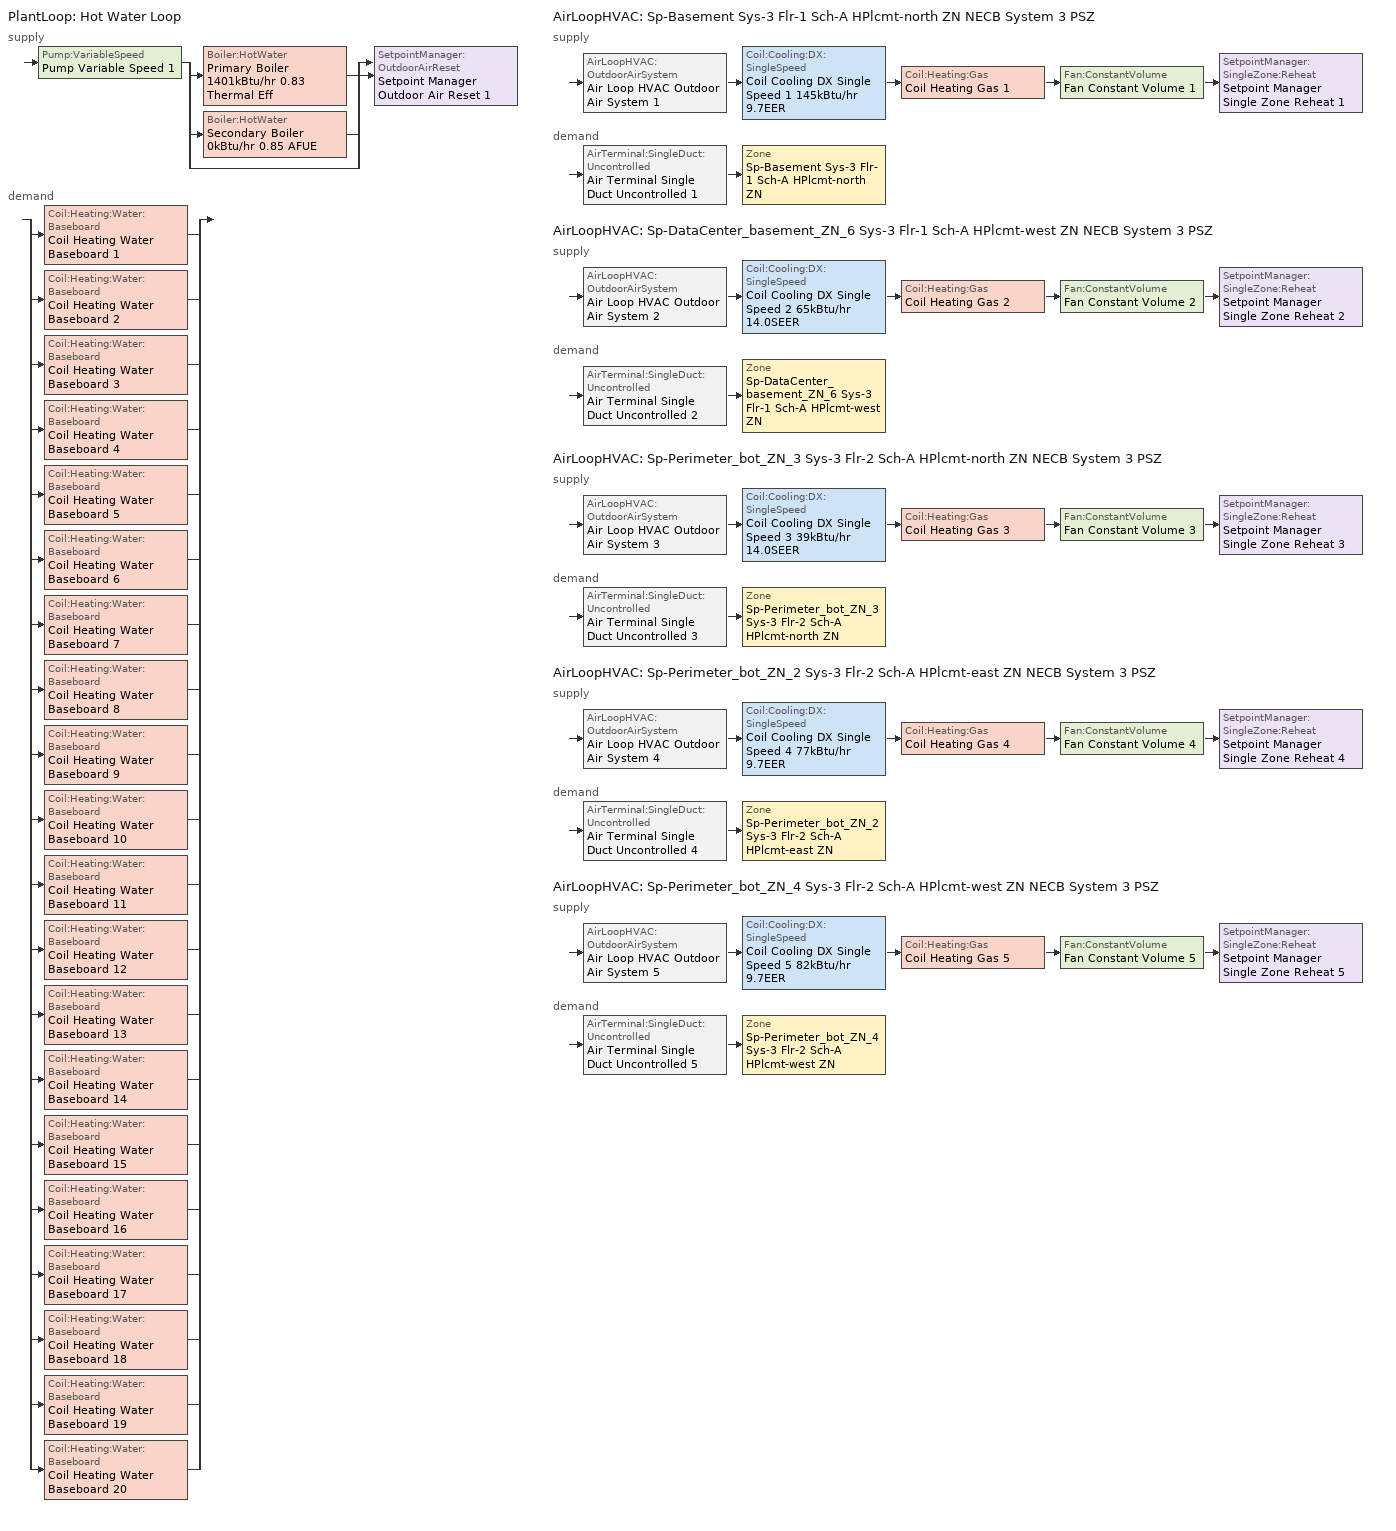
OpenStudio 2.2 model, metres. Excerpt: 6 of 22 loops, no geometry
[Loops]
PlantLoop 'Hot Water Loop'
 supply: Pump:VariableSpeed 'Pump Variable Speed 1' > split
  | Boiler:HotWater 'Primary Boiler 1401kBtu/hr 0.83 Thermal Eff'
  | Boiler:HotWater 'Secondary Boiler 0kBtu/hr 0.85 AFUE'
  | bypass
  join > SetpointManager:OutdoorAirReset 'Setpoint Manager Outdoor Air Reset 1'
 demand: split
  | Coil:Heating:Water:Baseboard 'Coil Heating Water Baseboard 1'
  | Coil:Heating:Water:Baseboard 'Coil Heating Water Baseboard 2'
  | Coil:Heating:Water:Baseboard 'Coil Heating Water Baseboard 3'
  | Coil:Heating:Water:Baseboard 'Coil Heating Water Baseboard 4'
  | Coil:Heating:Water:Baseboard 'Coil Heating Water Baseboard 5'
  | Coil:Heating:Water:Baseboard 'Coil Heating Water Baseboard 6'
  | Coil:Heating:Water:Baseboard 'Coil Heating Water Baseboard 7'
  | Coil:Heating:Water:Baseboard 'Coil Heating Water Baseboard 8'
  | Coil:Heating:Water:Baseboard 'Coil Heating Water Baseboard 9'
  | Coil:Heating:Water:Baseboard 'Coil Heating Water Baseboard 10'
  | Coil:Heating:Water:Baseboard 'Coil Heating Water Baseboard 11'
  | Coil:Heating:Water:Baseboard 'Coil Heating Water Baseboard 12'
  | Coil:Heating:Water:Baseboard 'Coil Heating Water Baseboard 13'
  | Coil:Heating:Water:Baseboard 'Coil Heating Water Baseboard 14'
  | Coil:Heating:Water:Baseboard 'Coil Heating Water Baseboard 15'
  | Coil:Heating:Water:Baseboard 'Coil Heating Water Baseboard 16'
  | Coil:Heating:Water:Baseboard 'Coil Heating Water Baseboard 17'
  | Coil:Heating:Water:Baseboard 'Coil Heating Water Baseboard 18'
  | Coil:Heating:Water:Baseboard 'Coil Heating Water Baseboard 19'
  | Coil:Heating:Water:Baseboard 'Coil Heating Water Baseboard 20'
AirLoopHVAC 'Sp-Basement Sys-3 Flr-1 Sch-A HPlcmt-north ZN NECB System 3 PSZ'
 supply: AirLoopHVAC:OutdoorAirSystem 'Air Loop HVAC Outdoor Air System 1' > Coil:Cooling:DX:SingleSpeed 'Coil Cooling DX Single Speed 1 145kBtu/hr 9.7EER' > Coil:Heating:Gas 'Coil Heating Gas 1' > Fan:ConstantVolume 'Fan Constant Volume 1' > SetpointManager:SingleZone:Reheat 'Setpoint Manager Single Zone Reheat 1'
 demand: AirTerminal:SingleDuct:Uncontrolled 'Air Terminal Single Duct Uncontrolled 1' > Zone 'Sp-Basement Sys-3 Flr-1 Sch-A HPlcmt-north ZN'
AirLoopHVAC 'Sp-DataCenter_basement_ZN_6 Sys-3 Flr-1 Sch-A HPlcmt-west ZN NECB System 3 PSZ'
 supply: AirLoopHVAC:OutdoorAirSystem 'Air Loop HVAC Outdoor Air System 2' > Coil:Cooling:DX:SingleSpeed 'Coil Cooling DX Single Speed 2 65kBtu/hr 14.0SEER' > Coil:Heating:Gas 'Coil Heating Gas 2' > Fan:ConstantVolume 'Fan Constant Volume 2' > SetpointManager:SingleZone:Reheat 'Setpoint Manager Single Zone Reheat 2'
 demand: AirTerminal:SingleDuct:Uncontrolled 'Air Terminal Single Duct Uncontrolled 2' > Zone 'Sp-DataCenter_basement_ZN_6 Sys-3 Flr-1 Sch-A HPlcmt-west ZN'
AirLoopHVAC 'Sp-Perimeter_bot_ZN_3 Sys-3 Flr-2 Sch-A HPlcmt-north ZN NECB System 3 PSZ'
 supply: AirLoopHVAC:OutdoorAirSystem 'Air Loop HVAC Outdoor Air System 3' > Coil:Cooling:DX:SingleSpeed 'Coil Cooling DX Single Speed 3 39kBtu/hr 14.0SEER' > Coil:Heating:Gas 'Coil Heating Gas 3' > Fan:ConstantVolume 'Fan Constant Volume 3' > SetpointManager:SingleZone:Reheat 'Setpoint Manager Single Zone Reheat 3'
 demand: AirTerminal:SingleDuct:Uncontrolled 'Air Terminal Single Duct Uncontrolled 3' > Zone 'Sp-Perimeter_bot_ZN_3 Sys-3 Flr-2 Sch-A HPlcmt-north ZN'
AirLoopHVAC 'Sp-Perimeter_bot_ZN_2 Sys-3 Flr-2 Sch-A HPlcmt-east ZN NECB System 3 PSZ'
 supply: AirLoopHVAC:OutdoorAirSystem 'Air Loop HVAC Outdoor Air System 4' > Coil:Cooling:DX:SingleSpeed 'Coil Cooling DX Single Speed 4 77kBtu/hr 9.7EER' > Coil:Heating:Gas 'Coil Heating Gas 4' > Fan:ConstantVolume 'Fan Constant Volume 4' > SetpointManager:SingleZone:Reheat 'Setpoint Manager Single Zone Reheat 4'
 demand: AirTerminal:SingleDuct:Uncontrolled 'Air Terminal Single Duct Uncontrolled 4' > Zone 'Sp-Perimeter_bot_ZN_2 Sys-3 Flr-2 Sch-A HPlcmt-east ZN'
AirLoopHVAC 'Sp-Perimeter_bot_ZN_4 Sys-3 Flr-2 Sch-A HPlcmt-west ZN NECB System 3 PSZ'
 supply: AirLoopHVAC:OutdoorAirSystem 'Air Loop HVAC Outdoor Air System 5' > Coil:Cooling:DX:SingleSpeed 'Coil Cooling DX Single Speed 5 82kBtu/hr 9.7EER' > Coil:Heating:Gas 'Coil Heating Gas 5' > Fan:ConstantVolume 'Fan Constant Volume 5' > SetpointManager:SingleZone:Reheat 'Setpoint Manager Single Zone Reheat 5'
 demand: AirTerminal:SingleDuct:Uncontrolled 'Air Terminal Single Duct Uncontrolled 5' > Zone 'Sp-Perimeter_bot_ZN_4 Sys-3 Flr-2 Sch-A HPlcmt-west ZN'
[Sizing:Zone] Zone Cooling Design Supply Air Temperature Input Method=SupplyAirTemperature; Zone Cooling Design Supply Air Temperature {C}=13; Zone Cooling Design Supply Air Temperature Difference {deltaC}=11.11; Zone Heating Design Supply Air Temperature Input Method=SupplyAirTemperature; Zone Heating Design Supply Air Temperature {C}=43; Zone Heating Design Supply Air Temperature Difference {deltaC}=11.11; Zone Cooling Design Supply Air Humidity Ratio {kg-H2O/kg-air}=0.0085; Zone Heating Design Supply Air Humidity Ratio {kg-H2O/kg-air}=0.008; Zone Heating Sizing Factor=1.3; Zone Cooling Sizing Factor=1.1; Cooling Design Air Flow Method=DesignDay; Heating Design Air Flow Method=DesignDay; Account for Dedicated Outdoor Air System=No; Dedicated Outdoor Air System Control Strategy=NeutralSupplyAir; Dedicated Outdoor Air Low Setpoint Temperature for Design {C}=autosize; Dedicated Outdoor Air High Setpoint Temperature for Design {C}=autosize
Sp-Basement Sys-3 Flr-1 Sch-A HPlcmt-north ZN; Sp-DataCenter_basement_ZN_6 Sys-3 Flr-1 Sch-A HPlcmt-west ZN; Sp-Perimeter_bot_ZN_3 Sys-3 Flr-2 Sch-A HPlcmt-north ZN; Sp-Perimeter_bot_ZN_2 Sys-3 Flr-2 Sch-A HPlcmt-east ZN; Sp-Perimeter_bot_ZN_4 Sys-3 Flr-2 Sch-A HPlcmt-west ZN
[Zone equipment]
Sp-Basement Sys-3 Flr-1 Sch-A HPlcmt-north ZN: Air Terminal Single Duct Uncontrolled 1, Zone HVAC Baseboard Convective Water 1
Sp-DataCenter_basement_ZN_6 Sys-3 Flr-1 Sch-A HPlcmt-west ZN: Air Terminal Single Duct Uncontrolled 2, Zone HVAC Baseboard Convective Water 2
Sp-Perimeter_bot_ZN_3 Sys-3 Flr-2 Sch-A HPlcmt-north ZN: Air Terminal Single Duct Uncontrolled 3, Zone HVAC Baseboard Convective Water 3
Sp-Perimeter_bot_ZN_2 Sys-3 Flr-2 Sch-A HPlcmt-east ZN: Air Terminal Single Duct Uncontrolled 4, Zone HVAC Baseboard Convective Water 4
Sp-Perimeter_bot_ZN_4 Sys-3 Flr-2 Sch-A HPlcmt-west ZN: Air Terminal Single Duct Uncontrolled 5, Zone HVAC Baseboard Convective Water 5
[PlantLoop]
Hot Water Loop: Fluid Type=Water; Glycol Concentration=0; Plant Loop Volume {m3}=Autocalculate; Load Distribution Scheme=Optimal
[Sizing:Plant]
Hot Water Loop: Loop Type=Heating; Design Loop Exit Temperature {C}=82; Loop Design Temperature Difference {deltaC}=16; Sizing Option=NonCoincident; Zone Timesteps in Averaging Window=1; Coincident Sizing Factor Mode=None
[Pump:VariableSpeed]
Pump Variable Speed 1: Motor Efficiency=0.865; Pump Control Type=Intermittent
[Boiler:HotWater] Fuel Type=NaturalGas; Water Outlet Upper Temperature Limit {C}=99; Parasitic Electric Load {W}=0; Sizing Factor=1
Name | Nominal Capacity {W} | Nominal Thermal Efficiency | Normalized Boiler Efficiency Curve | Minimum Part Load Ratio | Boiler Flow Mode
Primary Boiler 1401kBtu/hr 0.83 Thermal Eff | 410613 | 0.83 | BOILER-EFFFPLR-NECB2011 | 0.25 | LeavingSetpointModulated
Secondary Boiler 0kBtu/hr 0.85 AFUE | 0.001 | 0.85 | BOILER-EFFFPLR-NECB2011 1 |  | ConstantFlow
[SetpointManager:OutdoorAirReset]
Setpoint Manager Outdoor Air Reset 1: Control Variable=Temperature; Setpoint at Outdoor Low Temperature {C}=82; Outdoor Low Temperature {C}=-16; Setpoint at Outdoor High Temperature {C}=60; Outdoor High Temperature {C}=0
[AirLoopHVAC] Design Supply Air Flow Rate {m3/s}=AutoSize
Name | Availability Schedule | Availability Manager
Sp-Basement Sys-3 Flr-1 Sch-A HPlcmt-north ZN NECB System 3 PSZ | Sp-Basement Sys-3 Flr-1 Sch-A HPlcmt-north ZN NECB System 3 PSZ Occ Sch | Availability Manager Night Cycle 1
Sp-DataCenter_basement_ZN_6 Sys-3 Flr-1 Sch-A HPlcmt-west ZN NECB System 3 PSZ | Sp-DataCenter_basement_ZN_6 Sys-3 Flr-1 Sch-A HPlcmt-west ZN NECB System 3 PSZ Occ Sch | Availability Manager Night Cycle 5
Sp-Perimeter_bot_ZN_3 Sys-3 Flr-2 Sch-A HPlcmt-north ZN NECB System 3 PSZ | Sp-Perimeter_bot_ZN_3 Sys-3 Flr-2 Sch-A HPlcmt-north ZN NECB System 3 PSZ Occ Sch | Availability Manager Night Cycle 9
Sp-Perimeter_bot_ZN_2 Sys-3 Flr-2 Sch-A HPlcmt-east ZN NECB System 3 PSZ | Sp-Perimeter_bot_ZN_2 Sys-3 Flr-2 Sch-A HPlcmt-east ZN NECB System 3 PSZ Occ Sch | Availability Manager Night Cycle 8
Sp-Perimeter_bot_ZN_4 Sys-3 Flr-2 Sch-A HPlcmt-west ZN NECB System 3 PSZ | Sp-Perimeter_bot_ZN_4 Sys-3 Flr-2 Sch-A HPlcmt-west ZN NECB System 3 PSZ Occ Sch | Availability Manager Night Cycle 10
[Sizing:System] Type of Load to Size On=Sensible; Design Outdoor Air Flow Rate {m3/s}=Autosize; Minimum System Air Flow Ratio=1; Preheat Design Temperature {C}=7; Preheat Design Humidity Ratio {kg-H2O/kg-Air}=0.008; Precool Design Temperature {C}=13; Precool Design Humidity Ratio {kg-H2O/kg-Air}=0.008; Central Cooling Design Supply Air Temperature {C}=13; Central Heating Design Supply Air Temperature {C}=43; Sizing Option=NonCoincident; 100% Outdoor Air in Cooling=No; 100% Outdoor Air in Heating=No; Central Cooling Design Supply Air Humidity Ratio {kg-H2O/kg-Air}=0.0085; Central Heating Design Supply Air Humidity Ratio {kg-H2O/kg-Air}=0.008; Cooling Design Air Flow Method=DesignDay; Cooling Design Air Flow Rate {m3/s}=0; Heating Design Air Flow Method=DesignDay; Heating Design Air Flow Rate {m3/s}=0; System Outdoor Air Method=ZoneSum; Zone Maximum Outdoor Air Fraction=1; Cooling Supply Air Flow Rate Per Floor Area {m3/s-m2}=0.00996765; Cooling Fraction of Autosized Cooling Supply Air Flow Rate=1; Cooling Supply Air Flow Rate Per Unit Cooling Capacity {m3/s-W}=3.94755e-05; Heating Supply Air Flow Rate Per Floor Area {m3/s-m2}=0.00996765; Heating Fraction of Autosized Heating Supply Air Flow Rate=1; Heating Fraction of Autosized Cooling Supply Air Flow Rate=1; Heating Supply Air Flow Rate Per Unit Heating Capacity {m3/s-W}=3.15882e-05; Cooling Design Capacity Method=CoolingDesignCapacity; Cooling Design Capacity {W}=autosize; Cooling Design Capacity Per Floor Area {W/m2}=234.7; Fraction of Autosized Cooling Design Capacity=1; Heating Design Capacity Method=HeatingDesignCapacity; Heating Design Capacity {W}=autosize; Heating Design Capacity Per Floor Area {W/m2}=157; Fraction of Autosized Heating Design Capacity=1; Central Cooling Capacity Control Method=OnOff
Sp-Basement Sys-3 Flr-1 Sch-A HPlcmt-north ZN NECB System 3 PSZ; Sp-DataCenter_basement_ZN_6 Sys-3 Flr-1 Sch-A HPlcmt-west ZN NECB System 3 PSZ; Sp-Perimeter_bot_ZN_3 Sys-3 Flr-2 Sch-A HPlcmt-north ZN NECB System 3 PSZ; Sp-Perimeter_bot_ZN_2 Sys-3 Flr-2 Sch-A HPlcmt-east ZN NECB System 3 PSZ; Sp-Perimeter_bot_ZN_4 Sys-3 Flr-2 Sch-A HPlcmt-west ZN NECB System 3 PSZ
[Fan:ConstantVolume] Availability Schedule=Always On Discrete; Fan Efficiency=0.39975; Pressure Rise {Pa}=640; Maximum Flow Rate {m3/s}=AutoSize; Motor Efficiency=0.615
Fan Constant Volume 1; Fan Constant Volume 2; Fan Constant Volume 3; Fan Constant Volume 4; Fan Constant Volume 5
[Coil:Heating:Gas] Availability Schedule=Always On Discrete; Gas Burner Efficiency=0.8; Nominal Capacity {W}=AutoSize; Parasitic Electric Load {W}=0; Parasitic Gas Load {W}=0
Coil Heating Gas 1; Coil Heating Gas 2; Coil Heating Gas 3; Coil Heating Gas 4; Coil Heating Gas 5
[Coil:Cooling:DX:SingleSpeed] Availability Schedule=Always On Discrete; Rated Total Cooling Capacity {W}=autosize; Rated Sensible Heat Ratio=autosize; Rated Air Flow Rate {m3/s}=autosize; Rated Evaporator Fan Power Per Volume Flow Rate {W/(m3/s)}=773.3; Condenser Type=AirCooled; Evaporative Condenser Effectiveness=0; Evaporative Condenser Air Flow Rate {m3/s}=Autosize; Evaporative Condenser Pump Rated Power Consumption {W}=Autosize; Crankcase Heater Capacity {W}=0; Maximum Outdoor Dry-Bulb Temperature for Crankcase Heater Operation {C}=0; Basin Heater Capacity {W/K}=0; Basin Heater Setpoint Temperature {C}=10
Name | Rated COP {W/W} | Total Cooling Capacity Function of Temperature Curve | Total Cooling Capacity Function of Flow Fraction Curve | Energy Input Ratio Function of Temperature Curve | Energy Input Ratio Function of Flow Fraction Curve | Part Load Fraction Correlation Curve
Coil Cooling DX Single Speed 1 145kBtu/hr 9.7EER | 3.38922 | DXCOOL-NECB2011-REF-CAPFT | DXCOOL-NECB2011-REF-CAPFFLOW | DXCOOL-NECB2011-REF-COOLEIRFT | DXCOOL-NECB2011-REF-COOLEIRFFLOW | DXCOOL-NECB2011-REF-COOLPLFFPLR
Coil Cooling DX Single Speed 2 65kBtu/hr 14.0SEER | 3.8248 | DXCOOL-NECB2011-REF-CAPFT 11 | DXCOOL-NECB2011-REF-CAPFFLOW 11 | DXCOOL-NECB2011-REF-COOLEIRFT 11 | DXCOOL-NECB2011-REF-COOLEIRFFLOW 11 | DXCOOL-NECB2011-REF-COOLPLFFPLR 11
Coil Cooling DX Single Speed 3 39kBtu/hr 14.0SEER | 3.8248 | DXCOOL-NECB2011-REF-CAPFT 13 | DXCOOL-NECB2011-REF-CAPFFLOW 13 | DXCOOL-NECB2011-REF-COOLEIRFT 13 | DXCOOL-NECB2011-REF-COOLEIRFFLOW 13 | DXCOOL-NECB2011-REF-COOLPLFFPLR 13
Coil Cooling DX Single Speed 4 77kBtu/hr 9.7EER | 3.33749 | DXCOOL-NECB2011-REF-CAPFT 14 | DXCOOL-NECB2011-REF-CAPFFLOW 14 | DXCOOL-NECB2011-REF-COOLEIRFT 14 | DXCOOL-NECB2011-REF-COOLEIRFFLOW 14 | DXCOOL-NECB2011-REF-COOLPLFFPLR 14
Coil Cooling DX Single Speed 5 82kBtu/hr 9.7EER | 3.34107 | DXCOOL-NECB2011-REF-CAPFT 15 | DXCOOL-NECB2011-REF-CAPFFLOW 15 | DXCOOL-NECB2011-REF-COOLEIRFT 15 | DXCOOL-NECB2011-REF-COOLEIRFFLOW 15 | DXCOOL-NECB2011-REF-COOLPLFFPLR 15
[Controller:OutdoorAir] Minimum Outdoor Air Flow Rate {m3/s}=0; Maximum Outdoor Air Flow Rate {m3/s}=Autosize; Economizer Control Action Type=ModulateFlow; Lockout Type=NoLockout; Minimum Limit Type=FixedMinimum; High Humidity Control=No; Heat Recovery Bypass Control Type=BypassWhenWithinEconomizerLimits
Name | Economizer Control Type | Minimum Outdoor Air Schedule | Controller Mechanical Ventilation | Economizer Maximum Limit Dry-Bulb Temperature {C} | Economizer Maximum Limit Enthalpy {J/kg} | Economizer Minimum Limit Dry-Bulb Temperature {C}
Controller Outdoor Air 1 | DifferentialEnthalpy | Sp-Basement Sys-3 Flr-1 Sch-A HPlcmt-north ZN NECB System 3 PSZ Occ Sch | Controller Mechanical Ventilation 1
Controller Outdoor Air 2 | NoEconomizer | Sp-DataCenter_basement_ZN_6 Sys-3 Flr-1 Sch-A HPlcmt-west ZN NECB System 3 PSZ Occ Sch | Controller Mechanical Ventilation 2 | 28 | 64000 | -100
Controller Outdoor Air 3 | NoEconomizer | Sp-Perimeter_bot_ZN_3 Sys-3 Flr-2 Sch-A HPlcmt-north ZN NECB System 3 PSZ Occ Sch | Controller Mechanical Ventilation 3 | 28 | 64000 | -100
Controller Outdoor Air 4 | DifferentialEnthalpy | Sp-Perimeter_bot_ZN_2 Sys-3 Flr-2 Sch-A HPlcmt-east ZN NECB System 3 PSZ Occ Sch | Controller Mechanical Ventilation 4
Controller Outdoor Air 5 | DifferentialEnthalpy | Sp-Perimeter_bot_ZN_4 Sys-3 Flr-2 Sch-A HPlcmt-west ZN NECB System 3 PSZ Occ Sch | Controller Mechanical Ventilation 5
[Controller:MechanicalVentilation] Availability Schedule=Always On Discrete; System Outdoor Air Method=ZoneSum
Controller Mechanical Ventilation 1; Controller Mechanical Ventilation 2; Controller Mechanical Ventilation 3; Controller Mechanical Ventilation 4; Controller Mechanical Ventilation 5
[AirLoopHVAC:OutdoorAirSystem]
Name | Controller
Air Loop HVAC Outdoor Air System 1 | Controller Outdoor Air 1
Air Loop HVAC Outdoor Air System 2 | Controller Outdoor Air 2
Air Loop HVAC Outdoor Air System 3 | Controller Outdoor Air 3
Air Loop HVAC Outdoor Air System 4 | Controller Outdoor Air 4
Air Loop HVAC Outdoor Air System 5 | Controller Outdoor Air 5
[SetpointManager:SingleZone:Reheat] Minimum Supply Air Temperature {C}=13; Maximum Supply Air Temperature {C}=43
Name | Control Zone
Setpoint Manager Single Zone Reheat 1 | Sp-Basement Sys-3 Flr-1 Sch-A HPlcmt-north ZN
Setpoint Manager Single Zone Reheat 2 | Sp-DataCenter_basement_ZN_6 Sys-3 Flr-1 Sch-A HPlcmt-west ZN
Setpoint Manager Single Zone Reheat 3 | Sp-Perimeter_bot_ZN_3 Sys-3 Flr-2 Sch-A HPlcmt-north ZN
Setpoint Manager Single Zone Reheat 4 | Sp-Perimeter_bot_ZN_2 Sys-3 Flr-2 Sch-A HPlcmt-east ZN
Setpoint Manager Single Zone Reheat 5 | Sp-Perimeter_bot_ZN_4 Sys-3 Flr-2 Sch-A HPlcmt-west ZN
[AirTerminal:SingleDuct:Uncontrolled] Availability Schedule=Always On Discrete; Maximum Air Flow Rate {m3/s}=AutoSize
Air Terminal Single Duct Uncontrolled 1; Air Terminal Single Duct Uncontrolled 2; Air Terminal Single Duct Uncontrolled 3; Air Terminal Single Duct Uncontrolled 4; Air Terminal Single Duct Uncontrolled 5
[Coil:Heating:Water:Baseboard] Heating Design Capacity Method=HeatingDesignCapacity; Heating Design Capacity {W}=autosize; Heating Design Capacity Per Floor Area {W/m2}=0; Fraction of Autosized Heating Design Capacity=0.8
Coil Heating Water Baseboard 1; Coil Heating Water Baseboard 2; Coil Heating Water Baseboard 3; Coil Heating Water Baseboard 4; Coil Heating Water Baseboard 5; Coil Heating Water Baseboard 6; Coil Heating Water Baseboard 7; Coil Heating Water Baseboard 8; Coil Heating Water Baseboard 9; Coil Heating Water Baseboard 10; Coil Heating Water Baseboard 11; Coil Heating Water Baseboard 12; Coil Heating Water Baseboard 13; Coil Heating Water Baseboard 14; Coil Heating Water Baseboard 15; Coil Heating Water Baseboard 16; Coil Heating Water Baseboard 17; Coil Heating Water Baseboard 18; Coil Heating Water Baseboard 19; Coil Heating Water Baseboard 20
[ZoneHVAC:Baseboard:Convective:Water] Availability Schedule=Always On Discrete
Name | Heating Coil
Zone HVAC Baseboard Convective Water 1 | Coil Heating Water Baseboard 1
Zone HVAC Baseboard Convective Water 2 | Coil Heating Water Baseboard 2
Zone HVAC Baseboard Convective Water 3 | Coil Heating Water Baseboard 3
Zone HVAC Baseboard Convective Water 4 | Coil Heating Water Baseboard 4
Zone HVAC Baseboard Convective Water 5 | Coil Heating Water Baseboard 5
Zone HVAC Baseboard Convective Water 6 | Coil Heating Water Baseboard 6
Zone HVAC Baseboard Convective Water 7 | Coil Heating Water Baseboard 7
Zone HVAC Baseboard Convective Water 8 | Coil Heating Water Baseboard 8
Zone HVAC Baseboard Convective Water 9 | Coil Heating Water Baseboard 9
Zone HVAC Baseboard Convective Water 10 | Coil Heating Water Baseboard 10
Zone HVAC Baseboard Convective Water 11 | Coil Heating Water Baseboard 11
Zone HVAC Baseboard Convective Water 12 | Coil Heating Water Baseboard 12
Zone HVAC Baseboard Convective Water 13 | Coil Heating Water Baseboard 13
Zone HVAC Baseboard Convective Water 14 | Coil Heating Water Baseboard 14
Zone HVAC Baseboard Convective Water 15 | Coil Heating Water Baseboard 15
Zone HVAC Baseboard Convective Water 16 | Coil Heating Water Baseboard 16
Zone HVAC Baseboard Convective Water 17 | Coil Heating Water Baseboard 17
Zone HVAC Baseboard Convective Water 18 | Coil Heating Water Baseboard 18
Zone HVAC Baseboard Convective Water 19 | Coil Heating Water Baseboard 19
Zone HVAC Baseboard Convective Water 20 | Coil Heating Water Baseboard 20
[AvailabilityManager:NightCycle] Control Type=CycleOnAny; Thermostat Tolerance {deltaC}=1; Cycling Run Time {s}=3600
Availability Manager Night Cycle 1; Availability Manager Night Cycle 5; Availability Manager Night Cycle 8; Availability Manager Night Cycle 9; Availability Manager Night Cycle 10
[Schedule:Ruleset]
Name | Default Day Schedule | Summer Design Day Schedule | Winter Design Day Schedule
Sp-Basement Sys-3 Flr-1 Sch-A HPlcmt-north ZN NECB System 3 PSZ Occ Sch | Sp-Basement Sys-3 Flr-1 Sch-A HPlcmt-north ZN NECB System 3 PSZ Occ Sch Default | Sp-Basement Sys-3 Flr-1 Sch-A HPlcmt-north ZN NECB System 3 PSZ Occ Sch Summer Design Day | Sp-Basement Sys-3 Flr-1 Sch-A HPlcmt-north ZN NECB System 3 PSZ Occ Sch Winter Design Day
Sp-DataCenter_basement_ZN_6 Sys-3 Flr-1 Sch-A HPlcmt-west ZN NECB System 3 PSZ Occ Sch | Sp-DataCenter_basement_ZN_6 Sys-3 Flr-1 Sch-A HPlcmt-west ZN NECB System 3 PSZ Occ Sch Default | Sp-DataCenter_basement_ZN_6 Sys-3 Flr-1 Sch-A HPlcmt-west ZN NECB System 3 PSZ Occ Sch Summer Design Day | Sp-DataCenter_basement_ZN_6 Sys-3 Flr-1 Sch-A HPlcmt-west ZN NECB System 3 PSZ Occ Sch Winter Design Day
Sp-Perimeter_bot_ZN_2 Sys-3 Flr-2 Sch-A HPlcmt-east ZN NECB System 3 PSZ Occ Sch | Sp-Perimeter_bot_ZN_2 Sys-3 Flr-2 Sch-A HPlcmt-east ZN NECB System 3 PSZ Occ Sch Default | Sp-Perimeter_bot_ZN_2 Sys-3 Flr-2 Sch-A HPlcmt-east ZN NECB System 3 PSZ Occ Sch Summer Design Day | Sp-Perimeter_bot_ZN_2 Sys-3 Flr-2 Sch-A HPlcmt-east ZN NECB System 3 PSZ Occ Sch Winter Design Day
Sp-Perimeter_bot_ZN_3 Sys-3 Flr-2 Sch-A HPlcmt-north ZN NECB System 3 PSZ Occ Sch | Sp-Perimeter_bot_ZN_3 Sys-3 Flr-2 Sch-A HPlcmt-north ZN NECB System 3 PSZ Occ Sch Default | Sp-Perimeter_bot_ZN_3 Sys-3 Flr-2 Sch-A HPlcmt-north ZN NECB System 3 PSZ Occ Sch Summer Design Day | Sp-Perimeter_bot_ZN_3 Sys-3 Flr-2 Sch-A HPlcmt-north ZN NECB System 3 PSZ Occ Sch Winter Design Day
Sp-Perimeter_bot_ZN_4 Sys-3 Flr-2 Sch-A HPlcmt-west ZN NECB System 3 PSZ Occ Sch | Sp-Perimeter_bot_ZN_4 Sys-3 Flr-2 Sch-A HPlcmt-west ZN NECB System 3 PSZ Occ Sch Default | Sp-Perimeter_bot_ZN_4 Sys-3 Flr-2 Sch-A HPlcmt-west ZN NECB System 3 PSZ Occ Sch Summer Design Day | Sp-Perimeter_bot_ZN_4 Sys-3 Flr-2 Sch-A HPlcmt-west ZN NECB System 3 PSZ Occ Sch Winter Design Day
[Schedule:Day]
Sp-Basement Sys-3 Flr-1 Sch-A HPlcmt-north ZN NECB System 3 PSZ Occ Sch Default; Sp-Basement Sys-3 Flr-1 Sch-A HPlcmt-north ZN NECB System 3 PSZ Occ Sch Winter Design Day; Sp-Basement Sys-3 Flr-1 Sch-A HPlcmt-north ZN NECB System 3 PSZ Occ Sch Summer Design Day; Sp-DataCenter_basement_ZN_6 Sys-3 Flr-1 Sch-A HPlcmt-west ZN NECB System 3 PSZ Occ Sch Default; Sp-DataCenter_basement_ZN_6 Sys-3 Flr-1 Sch-A HPlcmt-west ZN NECB System 3 PSZ Occ Sch Winter Design Day; Sp-DataCenter_basement_ZN_6 Sys-3 Flr-1 Sch-A HPlcmt-west ZN NECB System 3 PSZ Occ Sch Summer Design Day; Sp-Perimeter_bot_ZN_2 Sys-3 Flr-2 Sch-A HPlcmt-east ZN NECB System 3 PSZ Occ Sch Default; Sp-Perimeter_bot_ZN_2 Sys-3 Flr-2 Sch-A HPlcmt-east ZN NECB System 3 PSZ Occ Sch Winter Design Day; Sp-Perimeter_bot_ZN_2 Sys-3 Flr-2 Sch-A HPlcmt-east ZN NECB System 3 PSZ Occ Sch Summer Design Day; Sp-Perimeter_bot_ZN_3 Sys-3 Flr-2 Sch-A HPlcmt-north ZN NECB System 3 PSZ Occ Sch Default; Sp-Perimeter_bot_ZN_3 Sys-3 Flr-2 Sch-A HPlcmt-north ZN NECB System 3 PSZ Occ Sch Winter Design Day; Sp-Perimeter_bot_ZN_3 Sys-3 Flr-2 Sch-A HPlcmt-north ZN NECB System 3 PSZ Occ Sch Summer Design Day; Sp-Perimeter_bot_ZN_4 Sys-3 Flr-2 Sch-A HPlcmt-west ZN NECB System 3 PSZ Occ Sch Default; Sp-Perimeter_bot_ZN_4 Sys-3 Flr-2 Sch-A HPlcmt-west ZN NECB System 3 PSZ Occ Sch Winter Design Day; Sp-Perimeter_bot_ZN_4 Sys-3 Flr-2 Sch-A HPlcmt-west ZN NECB System 3 PSZ Occ Sch Summer Design Day: 24, 0, 1
Sp-Basement Sys-3 Flr-1 Sch-A HPlcmt-north ZN NECB System 3 PSZ Occ Sch Monday; Sp-Basement Sys-3 Flr-1 Sch-A HPlcmt-north ZN NECB System 3 PSZ Occ Sch Tuesday; Sp-Basement Sys-3 Flr-1 Sch-A HPlcmt-north ZN NECB System 3 PSZ Occ Sch Wednesday; Sp-Basement Sys-3 Flr-1 Sch-A HPlcmt-north ZN NECB System 3 PSZ Occ Sch Thursday; Sp-Basement Sys-3 Flr-1 Sch-A HPlcmt-north ZN NECB System 3 PSZ Occ Sch Friday; Sp-DataCenter_basement_ZN_6 Sys-3 Flr-1 Sch-A HPlcmt-west ZN NECB System 3 PSZ Occ Sch Monday; Sp-DataCenter_basement_ZN_6 Sys-3 Flr-1 Sch-A HPlcmt-west ZN NECB System 3 PSZ Occ Sch Tuesday; Sp-DataCenter_basement_ZN_6 Sys-3 Flr-1 Sch-A HPlcmt-west ZN NECB System 3 PSZ Occ Sch Wednesday; Sp-DataCenter_basement_ZN_6 Sys-3 Flr-1 Sch-A HPlcmt-west ZN NECB System 3 PSZ Occ Sch Thursday; Sp-DataCenter_basement_ZN_6 Sys-3 Flr-1 Sch-A HPlcmt-west ZN NECB System 3 PSZ Occ Sch Friday; Sp-Perimeter_bot_ZN_2 Sys-3 Flr-2 Sch-A HPlcmt-east ZN NECB System 3 PSZ Occ Sch Monday; Sp-Perimeter_bot_ZN_2 Sys-3 Flr-2 Sch-A HPlcmt-east ZN NECB System 3 PSZ Occ Sch Tuesday; Sp-Perimeter_bot_ZN_2 Sys-3 Flr-2 Sch-A HPlcmt-east ZN NECB System 3 PSZ Occ Sch Wednesday; Sp-Perimeter_bot_ZN_2 Sys-3 Flr-2 Sch-A HPlcmt-east ZN NECB System 3 PSZ Occ Sch Thursday; Sp-Perimeter_bot_ZN_2 Sys-3 Flr-2 Sch-A HPlcmt-east ZN NECB System 3 PSZ Occ Sch Friday; Sp-Perimeter_bot_ZN_3 Sys-3 Flr-2 Sch-A HPlcmt-north ZN NECB System 3 PSZ Occ Sch Monday; Sp-Perimeter_bot_ZN_3 Sys-3 Flr-2 Sch-A HPlcmt-north ZN NECB System 3 PSZ Occ Sch Tuesday; Sp-Perimeter_bot_ZN_3 Sys-3 Flr-2 Sch-A HPlcmt-north ZN NECB System 3 PSZ Occ Sch Wednesday; Sp-Perimeter_bot_ZN_3 Sys-3 Flr-2 Sch-A HPlcmt-north ZN NECB System 3 PSZ Occ Sch Thursday; Sp-Perimeter_bot_ZN_3 Sys-3 Flr-2 Sch-A HPlcmt-north ZN NECB System 3 PSZ Occ Sch Friday; Sp-Perimeter_bot_ZN_4 Sys-3 Flr-2 Sch-A HPlcmt-west ZN NECB System 3 PSZ Occ Sch Monday; Sp-Perimeter_bot_ZN_4 Sys-3 Flr-2 Sch-A HPlcmt-west ZN NECB System 3 PSZ Occ Sch Tuesday; Sp-Perimeter_bot_ZN_4 Sys-3 Flr-2 Sch-A HPlcmt-west ZN NECB System 3 PSZ Occ Sch Wednesday; Sp-Perimeter_bot_ZN_4 Sys-3 Flr-2 Sch-A HPlcmt-west ZN NECB System 3 PSZ Occ Sch Thursday; Sp-Perimeter_bot_ZN_4 Sys-3 Flr-2 Sch-A HPlcmt-west ZN NECB System 3 PSZ Occ Sch Friday: 8, 0, 0, 19, 0, 1, 24, 0, 0
Sp-Basement Sys-3 Flr-1 Sch-A HPlcmt-north ZN NECB System 3 PSZ Occ Sch Saturday; Sp-Basement Sys-3 Flr-1 Sch-A HPlcmt-north ZN NECB System 3 PSZ Occ Sch Sunday; Sp-DataCenter_basement_ZN_6 Sys-3 Flr-1 Sch-A HPlcmt-west ZN NECB System 3 PSZ Occ Sch Saturday; Sp-DataCenter_basement_ZN_6 Sys-3 Flr-1 Sch-A HPlcmt-west ZN NECB System 3 PSZ Occ Sch Sunday; Sp-Perimeter_bot_ZN_2 Sys-3 Flr-2 Sch-A HPlcmt-east ZN NECB System 3 PSZ Occ Sch Saturday; Sp-Perimeter_bot_ZN_2 Sys-3 Flr-2 Sch-A HPlcmt-east ZN NECB System 3 PSZ Occ Sch Sunday; Sp-Perimeter_bot_ZN_3 Sys-3 Flr-2 Sch-A HPlcmt-north ZN NECB System 3 PSZ Occ Sch Saturday; Sp-Perimeter_bot_ZN_3 Sys-3 Flr-2 Sch-A HPlcmt-north ZN NECB System 3 PSZ Occ Sch Sunday; Sp-Perimeter_bot_ZN_4 Sys-3 Flr-2 Sch-A HPlcmt-west ZN NECB System 3 PSZ Occ Sch Saturday; Sp-Perimeter_bot_ZN_4 Sys-3 Flr-2 Sch-A HPlcmt-west ZN NECB System 3 PSZ Occ Sch Sunday: 24, 0, 0
[Schedule:Rule] Date Specification Type=DateRange; Start Month=1; Start Day=1; End Month=12
Name | Schedule Ruleset | Rule Order | Day Schedule | Apply Monday | End Day | Apply Tuesday | Apply Wednesday | Apply Thursday | Apply Friday | Apply Saturday | Apply Sunday
Sp-Basement Sys-3 Flr-1 Sch-A HPlcmt-north ZN NECB System 3 PSZ Occ Sch Monday Rule | Sp-Basement Sys-3 Flr-1 Sch-A HPlcmt-north ZN NECB System 3 PSZ Occ Sch | 6 | Sp-Basement Sys-3 Flr-1 Sch-A HPlcmt-north ZN NECB System 3 PSZ Occ Sch Monday | Yes | 25
Sp-Basement Sys-3 Flr-1 Sch-A HPlcmt-north ZN NECB System 3 PSZ Occ Sch Tuesday Rule | Sp-Basement Sys-3 Flr-1 Sch-A HPlcmt-north ZN NECB System 3 PSZ Occ Sch | 5 | Sp-Basement Sys-3 Flr-1 Sch-A HPlcmt-north ZN NECB System 3 PSZ Occ Sch Tuesday |  | 26 | Yes
Sp-Basement Sys-3 Flr-1 Sch-A HPlcmt-north ZN NECB System 3 PSZ Occ Sch Wednesday Rule | Sp-Basement Sys-3 Flr-1 Sch-A HPlcmt-north ZN NECB System 3 PSZ Occ Sch | 4 | Sp-Basement Sys-3 Flr-1 Sch-A HPlcmt-north ZN NECB System 3 PSZ Occ Sch Wednesday |  | 27 |  | Yes
Sp-Basement Sys-3 Flr-1 Sch-A HPlcmt-north ZN NECB System 3 PSZ Occ Sch Thursday Rule | Sp-Basement Sys-3 Flr-1 Sch-A HPlcmt-north ZN NECB System 3 PSZ Occ Sch | 3 | Sp-Basement Sys-3 Flr-1 Sch-A HPlcmt-north ZN NECB System 3 PSZ Occ Sch Thursday |  | 28 |  |  | Yes
Sp-Basement Sys-3 Flr-1 Sch-A HPlcmt-north ZN NECB System 3 PSZ Occ Sch Friday Rule | Sp-Basement Sys-3 Flr-1 Sch-A HPlcmt-north ZN NECB System 3 PSZ Occ Sch | 2 | Sp-Basement Sys-3 Flr-1 Sch-A HPlcmt-north ZN NECB System 3 PSZ Occ Sch Friday |  | 29 |  |  |  | Yes
Sp-Basement Sys-3 Flr-1 Sch-A HPlcmt-north ZN NECB System 3 PSZ Occ Sch Saturday Rule | Sp-Basement Sys-3 Flr-1 Sch-A HPlcmt-north ZN NECB System 3 PSZ Occ Sch | 1 | Sp-Basement Sys-3 Flr-1 Sch-A HPlcmt-north ZN NECB System 3 PSZ Occ Sch Saturday |  | 30 |  |  |  |  | Yes
Sp-Basement Sys-3 Flr-1 Sch-A HPlcmt-north ZN NECB System 3 PSZ Occ Sch Sunday Rule | Sp-Basement Sys-3 Flr-1 Sch-A HPlcmt-north ZN NECB System 3 PSZ Occ Sch | 0 | Sp-Basement Sys-3 Flr-1 Sch-A HPlcmt-north ZN NECB System 3 PSZ Occ Sch Sunday |  | 31 |  |  |  |  |  | Yes
Sp-DataCenter_basement_ZN_6 Sys-3 Flr-1 Sch-A HPlcmt-west ZN NECB System 3 PSZ Occ Sch Monday Rule | Sp-DataCenter_basement_ZN_6 Sys-3 Flr-1 Sch-A HPlcmt-west ZN NECB System 3 PSZ Occ Sch | 6 | Sp-DataCenter_basement_ZN_6 Sys-3 Flr-1 Sch-A HPlcmt-west ZN NECB System 3 PSZ Occ Sch Monday | Yes | 25
Sp-DataCenter_basement_ZN_6 Sys-3 Flr-1 Sch-A HPlcmt-west ZN NECB System 3 PSZ Occ Sch Tuesday Rule | Sp-DataCenter_basement_ZN_6 Sys-3 Flr-1 Sch-A HPlcmt-west ZN NECB System 3 PSZ Occ Sch | 5 | Sp-DataCenter_basement_ZN_6 Sys-3 Flr-1 Sch-A HPlcmt-west ZN NECB System 3 PSZ Occ Sch Tuesday |  | 26 | Yes
Sp-DataCenter_basement_ZN_6 Sys-3 Flr-1 Sch-A HPlcmt-west ZN NECB System 3 PSZ Occ Sch Wednesday Rule | Sp-DataCenter_basement_ZN_6 Sys-3 Flr-1 Sch-A HPlcmt-west ZN NECB System 3 PSZ Occ Sch | 4 | Sp-DataCenter_basement_ZN_6 Sys-3 Flr-1 Sch-A HPlcmt-west ZN NECB System 3 PSZ Occ Sch Wednesday |  | 27 |  | Yes
Sp-DataCenter_basement_ZN_6 Sys-3 Flr-1 Sch-A HPlcmt-west ZN NECB System 3 PSZ Occ Sch Thursday Rule | Sp-DataCenter_basement_ZN_6 Sys-3 Flr-1 Sch-A HPlcmt-west ZN NECB System 3 PSZ Occ Sch | 3 | Sp-DataCenter_basement_ZN_6 Sys-3 Flr-1 Sch-A HPlcmt-west ZN NECB System 3 PSZ Occ Sch Thursday |  | 28 |  |  | Yes
Sp-DataCenter_basement_ZN_6 Sys-3 Flr-1 Sch-A HPlcmt-west ZN NECB System 3 PSZ Occ Sch Friday Rule | Sp-DataCenter_basement_ZN_6 Sys-3 Flr-1 Sch-A HPlcmt-west ZN NECB System 3 PSZ Occ Sch | 2 | Sp-DataCenter_basement_ZN_6 Sys-3 Flr-1 Sch-A HPlcmt-west ZN NECB System 3 PSZ Occ Sch Friday |  | 29 |  |  |  | Yes
Sp-DataCenter_basement_ZN_6 Sys-3 Flr-1 Sch-A HPlcmt-west ZN NECB System 3 PSZ Occ Sch Saturday Rule | Sp-DataCenter_basement_ZN_6 Sys-3 Flr-1 Sch-A HPlcmt-west ZN NECB System 3 PSZ Occ Sch | 1 | Sp-DataCenter_basement_ZN_6 Sys-3 Flr-1 Sch-A HPlcmt-west ZN NECB System 3 PSZ Occ Sch Saturday |  | 30 |  |  |  |  | Yes
Sp-DataCenter_basement_ZN_6 Sys-3 Flr-1 Sch-A HPlcmt-west ZN NECB System 3 PSZ Occ Sch Sunday Rule | Sp-DataCenter_basement_ZN_6 Sys-3 Flr-1 Sch-A HPlcmt-west ZN NECB System 3 PSZ Occ Sch | 0 | Sp-DataCenter_basement_ZN_6 Sys-3 Flr-1 Sch-A HPlcmt-west ZN NECB System 3 PSZ Occ Sch Sunday |  | 31 |  |  |  |  |  | Yes
Sp-Perimeter_bot_ZN_2 Sys-3 Flr-2 Sch-A HPlcmt-east ZN NECB System 3 PSZ Occ Sch Monday Rule | Sp-Perimeter_bot_ZN_2 Sys-3 Flr-2 Sch-A HPlcmt-east ZN NECB System 3 PSZ Occ Sch | 6 | Sp-Perimeter_bot_ZN_2 Sys-3 Flr-2 Sch-A HPlcmt-east ZN NECB System 3 PSZ Occ Sch Monday | Yes | 25
Sp-Perimeter_bot_ZN_2 Sys-3 Flr-2 Sch-A HPlcmt-east ZN NECB System 3 PSZ Occ Sch Tuesday Rule | Sp-Perimeter_bot_ZN_2 Sys-3 Flr-2 Sch-A HPlcmt-east ZN NECB System 3 PSZ Occ Sch | 5 | Sp-Perimeter_bot_ZN_2 Sys-3 Flr-2 Sch-A HPlcmt-east ZN NECB System 3 PSZ Occ Sch Tuesday |  | 26 | Yes
Sp-Perimeter_bot_ZN_2 Sys-3 Flr-2 Sch-A HPlcmt-east ZN NECB System 3 PSZ Occ Sch Wednesday Rule | Sp-Perimeter_bot_ZN_2 Sys-3 Flr-2 Sch-A HPlcmt-east ZN NECB System 3 PSZ Occ Sch | 4 | Sp-Perimeter_bot_ZN_2 Sys-3 Flr-2 Sch-A HPlcmt-east ZN NECB System 3 PSZ Occ Sch Wednesday |  | 27 |  | Yes
Sp-Perimeter_bot_ZN_2 Sys-3 Flr-2 Sch-A HPlcmt-east ZN NECB System 3 PSZ Occ Sch Thursday Rule | Sp-Perimeter_bot_ZN_2 Sys-3 Flr-2 Sch-A HPlcmt-east ZN NECB System 3 PSZ Occ Sch | 3 | Sp-Perimeter_bot_ZN_2 Sys-3 Flr-2 Sch-A HPlcmt-east ZN NECB System 3 PSZ Occ Sch Thursday |  | 28 |  |  | Yes
Sp-Perimeter_bot_ZN_2 Sys-3 Flr-2 Sch-A HPlcmt-east ZN NECB System 3 PSZ Occ Sch Friday Rule | Sp-Perimeter_bot_ZN_2 Sys-3 Flr-2 Sch-A HPlcmt-east ZN NECB System 3 PSZ Occ Sch | 2 | Sp-Perimeter_bot_ZN_2 Sys-3 Flr-2 Sch-A HPlcmt-east ZN NECB System 3 PSZ Occ Sch Friday |  | 29 |  |  |  | Yes
Sp-Perimeter_bot_ZN_2 Sys-3 Flr-2 Sch-A HPlcmt-east ZN NECB System 3 PSZ Occ Sch Saturday Rule | Sp-Perimeter_bot_ZN_2 Sys-3 Flr-2 Sch-A HPlcmt-east ZN NECB System 3 PSZ Occ Sch | 1 | Sp-Perimeter_bot_ZN_2 Sys-3 Flr-2 Sch-A HPlcmt-east ZN NECB System 3 PSZ Occ Sch Saturday |  | 30 |  |  |  |  | Yes
Sp-Perimeter_bot_ZN_2 Sys-3 Flr-2 Sch-A HPlcmt-east ZN NECB System 3 PSZ Occ Sch Sunday Rule | Sp-Perimeter_bot_ZN_2 Sys-3 Flr-2 Sch-A HPlcmt-east ZN NECB System 3 PSZ Occ Sch | 0 | Sp-Perimeter_bot_ZN_2 Sys-3 Flr-2 Sch-A HPlcmt-east ZN NECB System 3 PSZ Occ Sch Sunday |  | 31 |  |  |  |  |  | Yes
Sp-Perimeter_bot_ZN_3 Sys-3 Flr-2 Sch-A HPlcmt-north ZN NECB System 3 PSZ Occ Sch Monday Rule | Sp-Perimeter_bot_ZN_3 Sys-3 Flr-2 Sch-A HPlcmt-north ZN NECB System 3 PSZ Occ Sch | 6 | Sp-Perimeter_bot_ZN_3 Sys-3 Flr-2 Sch-A HPlcmt-north ZN NECB System 3 PSZ Occ Sch Monday | Yes | 25
Sp-Perimeter_bot_ZN_3 Sys-3 Flr-2 Sch-A HPlcmt-north ZN NECB System 3 PSZ Occ Sch Tuesday Rule | Sp-Perimeter_bot_ZN_3 Sys-3 Flr-2 Sch-A HPlcmt-north ZN NECB System 3 PSZ Occ Sch | 5 | Sp-Perimeter_bot_ZN_3 Sys-3 Flr-2 Sch-A HPlcmt-north ZN NECB System 3 PSZ Occ Sch Tuesday |  | 26 | Yes
Sp-Perimeter_bot_ZN_3 Sys-3 Flr-2 Sch-A HPlcmt-north ZN NECB System 3 PSZ Occ Sch Wednesday Rule | Sp-Perimeter_bot_ZN_3 Sys-3 Flr-2 Sch-A HPlcmt-north ZN NECB System 3 PSZ Occ Sch | 4 | Sp-Perimeter_bot_ZN_3 Sys-3 Flr-2 Sch-A HPlcmt-north ZN NECB System 3 PSZ Occ Sch Wednesday |  | 27 |  | Yes
Sp-Perimeter_bot_ZN_3 Sys-3 Flr-2 Sch-A HPlcmt-north ZN NECB System 3 PSZ Occ Sch Thursday Rule | Sp-Perimeter_bot_ZN_3 Sys-3 Flr-2 Sch-A HPlcmt-north ZN NECB System 3 PSZ Occ Sch | 3 | Sp-Perimeter_bot_ZN_3 Sys-3 Flr-2 Sch-A HPlcmt-north ZN NECB System 3 PSZ Occ Sch Thursday |  | 28 |  |  | Yes
Sp-Perimeter_bot_ZN_3 Sys-3 Flr-2 Sch-A HPlcmt-north ZN NECB System 3 PSZ Occ Sch Friday Rule | Sp-Perimeter_bot_ZN_3 Sys-3 Flr-2 Sch-A HPlcmt-north ZN NECB System 3 PSZ Occ Sch | 2 | Sp-Perimeter_bot_ZN_3 Sys-3 Flr-2 Sch-A HPlcmt-north ZN NECB System 3 PSZ Occ Sch Friday |  | 29 |  |  |  | Yes
Sp-Perimeter_bot_ZN_3 Sys-3 Flr-2 Sch-A HPlcmt-north ZN NECB System 3 PSZ Occ Sch Saturday Rule | Sp-Perimeter_bot_ZN_3 Sys-3 Flr-2 Sch-A HPlcmt-north ZN NECB System 3 PSZ Occ Sch | 1 | Sp-Perimeter_bot_ZN_3 Sys-3 Flr-2 Sch-A HPlcmt-north ZN NECB System 3 PSZ Occ Sch Saturday |  | 30 |  |  |  |  | Yes
Sp-Perimeter_bot_ZN_3 Sys-3 Flr-2 Sch-A HPlcmt-north ZN NECB System 3 PSZ Occ Sch Sunday Rule | Sp-Perimeter_bot_ZN_3 Sys-3 Flr-2 Sch-A HPlcmt-north ZN NECB System 3 PSZ Occ Sch | 0 | Sp-Perimeter_bot_ZN_3 Sys-3 Flr-2 Sch-A HPlcmt-north ZN NECB System 3 PSZ Occ Sch Sunday |  | 31 |  |  |  |  |  | Yes
Sp-Perimeter_bot_ZN_4 Sys-3 Flr-2 Sch-A HPlcmt-west ZN NECB System 3 PSZ Occ Sch Monday Rule | Sp-Perimeter_bot_ZN_4 Sys-3 Flr-2 Sch-A HPlcmt-west ZN NECB System 3 PSZ Occ Sch | 6 | Sp-Perimeter_bot_ZN_4 Sys-3 Flr-2 Sch-A HPlcmt-west ZN NECB System 3 PSZ Occ Sch Monday | Yes | 25
Sp-Perimeter_bot_ZN_4 Sys-3 Flr-2 Sch-A HPlcmt-west ZN NECB System 3 PSZ Occ Sch Tuesday Rule | Sp-Perimeter_bot_ZN_4 Sys-3 Flr-2 Sch-A HPlcmt-west ZN NECB System 3 PSZ Occ Sch | 5 | Sp-Perimeter_bot_ZN_4 Sys-3 Flr-2 Sch-A HPlcmt-west ZN NECB System 3 PSZ Occ Sch Tuesday |  | 26 | Yes
Sp-Perimeter_bot_ZN_4 Sys-3 Flr-2 Sch-A HPlcmt-west ZN NECB System 3 PSZ Occ Sch Wednesday Rule | Sp-Perimeter_bot_ZN_4 Sys-3 Flr-2 Sch-A HPlcmt-west ZN NECB System 3 PSZ Occ Sch | 4 | Sp-Perimeter_bot_ZN_4 Sys-3 Flr-2 Sch-A HPlcmt-west ZN NECB System 3 PSZ Occ Sch Wednesday |  | 27 |  | Yes
Sp-Perimeter_bot_ZN_4 Sys-3 Flr-2 Sch-A HPlcmt-west ZN NECB System 3 PSZ Occ Sch Thursday Rule | Sp-Perimeter_bot_ZN_4 Sys-3 Flr-2 Sch-A HPlcmt-west ZN NECB System 3 PSZ Occ Sch | 3 | Sp-Perimeter_bot_ZN_4 Sys-3 Flr-2 Sch-A HPlcmt-west ZN NECB System 3 PSZ Occ Sch Thursday |  | 28 |  |  | Yes
Sp-Perimeter_bot_ZN_4 Sys-3 Flr-2 Sch-A HPlcmt-west ZN NECB System 3 PSZ Occ Sch Friday Rule | Sp-Perimeter_bot_ZN_4 Sys-3 Flr-2 Sch-A HPlcmt-west ZN NECB System 3 PSZ Occ Sch | 2 | Sp-Perimeter_bot_ZN_4 Sys-3 Flr-2 Sch-A HPlcmt-west ZN NECB System 3 PSZ Occ Sch Friday |  | 29 |  |  |  | Yes
Sp-Perimeter_bot_ZN_4 Sys-3 Flr-2 Sch-A HPlcmt-west ZN NECB System 3 PSZ Occ Sch Saturday Rule | Sp-Perimeter_bot_ZN_4 Sys-3 Flr-2 Sch-A HPlcmt-west ZN NECB System 3 PSZ Occ Sch | 1 | Sp-Perimeter_bot_ZN_4 Sys-3 Flr-2 Sch-A HPlcmt-west ZN NECB System 3 PSZ Occ Sch Saturday |  | 30 |  |  |  |  | Yes
Sp-Perimeter_bot_ZN_4 Sys-3 Flr-2 Sch-A HPlcmt-west ZN NECB System 3 PSZ Occ Sch Sunday Rule | Sp-Perimeter_bot_ZN_4 Sys-3 Flr-2 Sch-A HPlcmt-west ZN NECB System 3 PSZ Occ Sch | 0 | Sp-Perimeter_bot_ZN_4 Sys-3 Flr-2 Sch-A HPlcmt-west ZN NECB System 3 PSZ Occ Sch Sunday |  | 31 |  |  |  |  |  | Yes
[Schedule:Constant]
Always On Discrete: Value=1
[Curve:Biquadratic] Minimum Value of x=13; Maximum Value of x=24; Minimum Value of y=24; Maximum Value of y=46
Name | Coefficient1 Constant | Coefficient2 x | Coefficient3 x**2 | Coefficient4 y | Coefficient5 y**2 | Coefficient6 x*y
DXCOOL-NECB2011-REF-CAPFT; DXCOOL-NECB2011-REF-CAPFT 11; DXCOOL-NECB2011-REF-CAPFT 13; DXCOOL-NECB2011-REF-CAPFT 14; DXCOOL-NECB2011-REF-CAPFT 15 | 0.867905 | 0.0142459 | 0.00055436 | -0.0075575 | 3.3e-05 | -0.0001918
DXCOOL-NECB2011-REF-COOLEIRFT; DXCOOL-NECB2011-REF-COOLEIRFT 11; DXCOOL-NECB2011-REF-COOLEIRFT 13; DXCOOL-NECB2011-REF-COOLEIRFT 14; DXCOOL-NECB2011-REF-COOLEIRFT 15 | 0.116936 | 0.0284933 | -0.0004112 | 0.0214108 | 0.00016103 | -0.0006791
[Curve:Quadratic] Coefficient1 Constant=1; Coefficient2 x=0; Coefficient3 x**2=0; Minimum Value of x=0; Maximum Value of x=1
DXCOOL-NECB2011-REF-CAPFFLOW; DXCOOL-NECB2011-REF-COOLEIRFFLOW; DXCOOL-NECB2011-REF-CAPFFLOW 11; DXCOOL-NECB2011-REF-COOLEIRFFLOW 11; DXCOOL-NECB2011-REF-CAPFFLOW 13; DXCOOL-NECB2011-REF-COOLEIRFFLOW 13; DXCOOL-NECB2011-REF-CAPFFLOW 14; DXCOOL-NECB2011-REF-COOLEIRFFLOW 14; DXCOOL-NECB2011-REF-CAPFFLOW 15; DXCOOL-NECB2011-REF-COOLEIRFFLOW 15
[Curve:Cubic] Maximum Value of x=1
Name | Coefficient1 Constant | Coefficient2 x | Coefficient3 x**2 | Coefficient4 x**3 | Minimum Value of x
DXCOOL-NECB2011-REF-COOLPLFFPLR; DXCOOL-NECB2011-REF-COOLPLFFPLR 11; DXCOOL-NECB2011-REF-COOLPLFFPLR 13; DXCOOL-NECB2011-REF-COOLPLFFPLR 14; DXCOOL-NECB2011-REF-COOLPLFFPLR 15 | 0.0277 | 4.9151 | -8.184 | 4.2702 | 0.7
BOILER-EFFFPLR-NECB2011; BOILER-EFFFPLR-NECB2011 1 | 0.2901 | 2.6664 | -3.764 | 1.82 | 0
